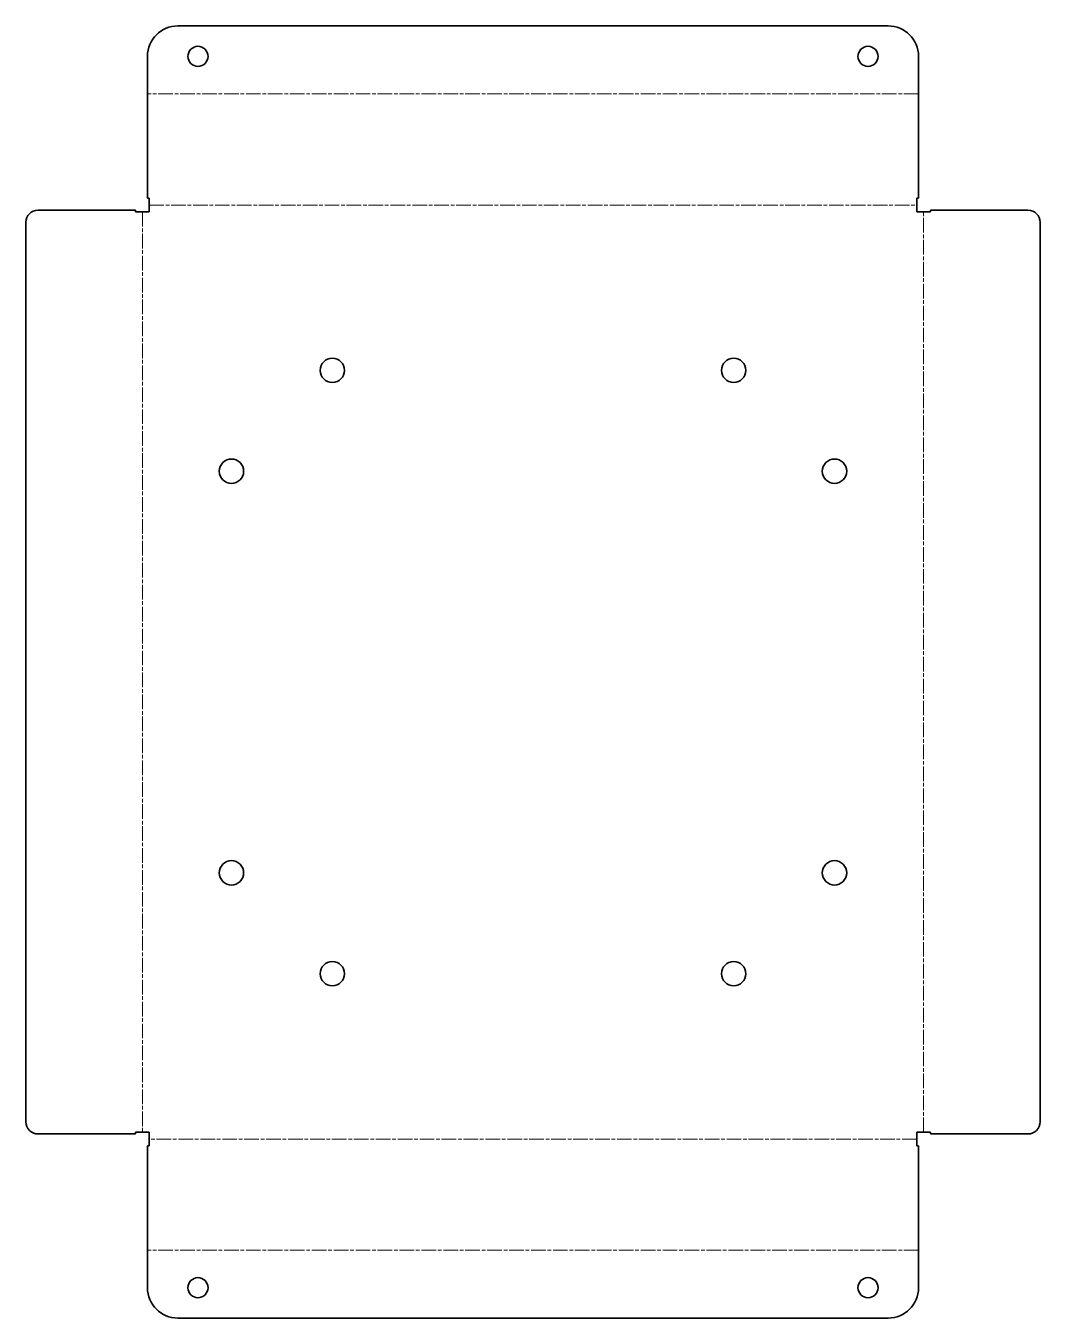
# Model space of a CAD drawing. Header units: millimetres. Extents: x 0 to 167, y 0 to 212.
import ezdxf

# ---------------------------------------------------------------- set-up
doc = ezdxf.new("R2010")
doc.units = ezdxf.units.MM
doc.linetypes.add('Chain', pattern=[13.68, 9.12, -1.14, 2.28, -1.14])
doc.layers.add('SIMUMAK Bend Centerline (ISO)', color=7, linetype='Chain', lineweight=9)
doc.layers.add('SIMUMAK Visible (ISO)', color=7, linetype='Continuous', lineweight=35)

# ---------------------------------------------------------------- blocks, each defined once
blk = doc.blocks.new('CDR-AU-30-BRAB-03_Sheet_CDR-AU-30-BRAB-03 (Desplegada)')
at = {"layer": 'SIMUMAK Bend Centerline (ISO)', "ltscale": 0.263158}
for p, q in [((63.29, 94.89), (-63.29, 94.89)), ((-63, 76.63), (63, 76.63)), ((-64.13, 75.5), (-64.13, -75.5)), ((64.13, -75.5), (64.13, 75.5)), ((63, -76.63), (-63, -76.63)), ((63.29, -94.89), (-63.29, -94.89))]:
    blk.add_line(p, q, dxfattribs=at)
at = {"layer": 'SIMUMAK Visible (ISO)'}
for p, q in [((-58.29, 106.02), (58.29, 106.02)), ((-63.29, 77.76), (-63.29, 101.02)), ((63.29, 101.02), (63.29, 77.76)), ((-63, 77.76), (-63.29, 77.76)), ((-63, 75.5), (-63, 77.76)), ((63, 77.76), (63.29, 77.76)), ((63, 75.5), (63, 77.76)), ((-65.26, 75.79), (-81.26, 75.79)), ((-65.26, 75.5), (-65.26, 75.79)), ((-63, 75.5), (-65.26, 75.5)), ((63, 75.5), (65.26, 75.5)), ((65.26, 75.5), (65.26, 75.79)), ((65.26, 75.79), (81.26, 75.79)), ((-83.26, 73.79), (-83.26, -73.79)), ((83.26, -73.79), (83.26, 73.79)), ((-65.26, -75.79), (-81.26, -75.79)), ((-63, -75.5), (-65.26, -75.5)), ((-65.26, -75.5), (-65.26, -75.79)), ((-63, -75.5), (-63, -77.76)), ((63, -75.5), (65.26, -75.5)), ((63, -75.5), (63, -77.76)), ((65.26, -75.5), (65.26, -75.79)), ((65.26, -75.79), (81.26, -75.79)), ((-63.29, -101.02), (-63.29, -77.76)), ((-63, -77.76), (-63.29, -77.76)), ((63, -77.76), (63.29, -77.76)), ((63.29, -77.76), (63.29, -101.02)), ((58.29, -106.02), (-58.29, -106.02))]:
    blk.add_line(p, q, dxfattribs=at)
for centre, radius in [((-55, 101.02), 1.65), ((55, 101.02), 1.65), ((-32.95, 49.5), 2), ((32.95, 49.5), 2), ((-49.5, 32.95), 2), ((49.5, 32.95), 2), ((-49.5, -32.95), 2), ((49.5, -32.95), 2), ((-32.95, -49.5), 2), ((32.95, -49.5), 2), ((-55, -101.02), 1.65), ((55, -101.02), 1.65)]:
    blk.add_circle(centre, radius, dxfattribs=at)
at = {"layer": 'SIMUMAK Visible (ISO)', "extrusion": (0, 0, -1)}
for centre, radius, start, end in [((-58.29, 101.02), 5, 90, 180), ((58.29, 101.02), 5, 0, 90), ((81.26, 73.79), 2, 0, 90), ((-81.26, 73.79), 2, 90, 180), ((81.26, -73.79), 2, 270, 0), ((-81.26, -73.79), 2, 180, 270), ((58.29, -101.02), 5, 270, 360), ((-58.29, -101.02), 5, 180, 270)]:
    blk.add_arc(centre, radius, start, end, dxfattribs=at)

msp = doc.modelspace()

# ---------------------------------------------------------------- block references
msp.add_blockref('CDR-AU-30-BRAB-03_Sheet_CDR-AU-30-BRAB-03 (Desplegada)', (83.26, 106.02))

doc.saveas('drawing.dxf')
